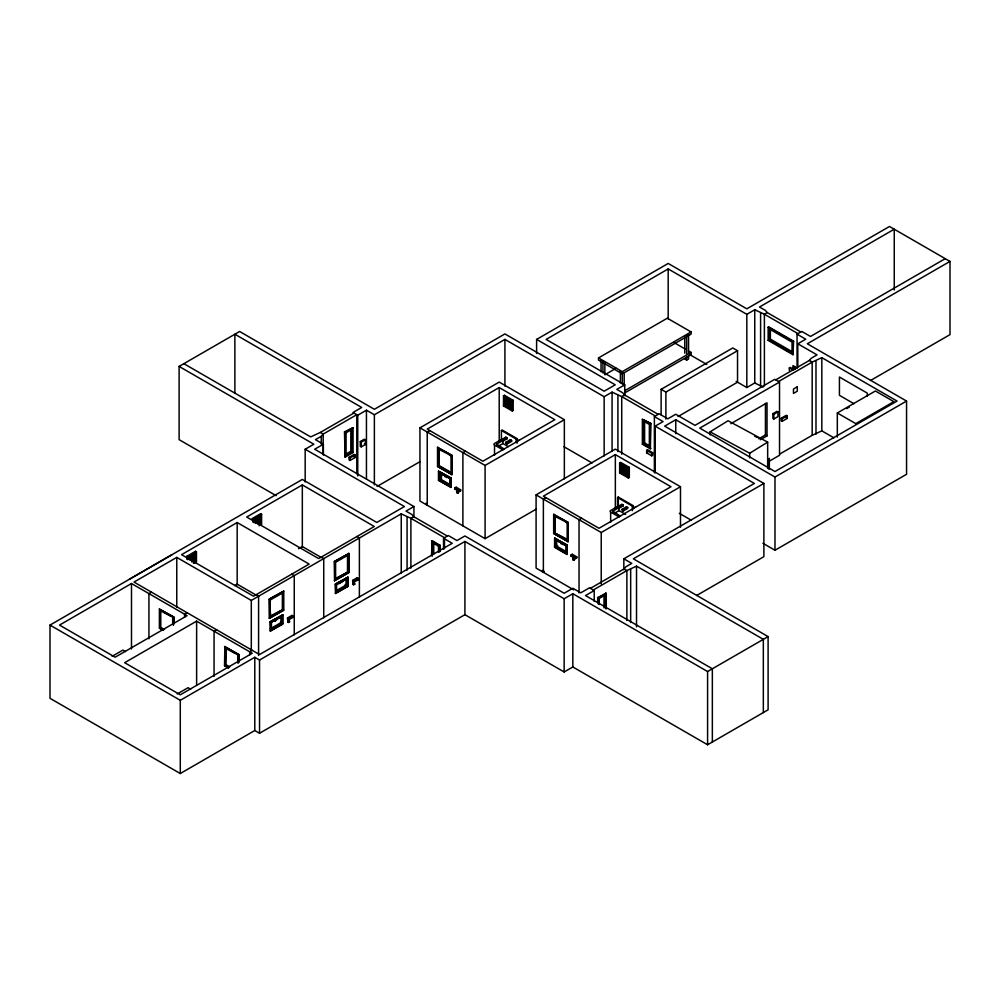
<?xml version="1.0" encoding="UTF-8"?>
<svg xmlns="http://www.w3.org/2000/svg" width="1000" height="1000" viewBox="0 0 1000 1000"><rect width="100%" height="100%" fill="white"/><g stroke="black" fill="none" stroke-linecap="round" stroke-linejoin="round"><path stroke-width="1.5" d="M426.287 503.25L425.938 504L426.887 504.55M542.075 571.05L542.425 570.3M767.613 460.625L769.338 458.35L769.338 469M323.375 455.125L323.375 444.225L315.45 439.65L321.287 436.275L323.188 434.075L356.8 414.675L356.8 473.875M590.413 588.362L624.025 568.95L625.925 566.763L631.763 563.387L623.837 558.812L623.837 569.712M775.713 379.862L809.325 360.462L811.225 358.263L817.062 354.888L797.812 343.775L797.812 367.15M793.812 366.975L794.038 368.212L794.362 366.562M507.125 437.863L507.125 438.762L502.438 441.475L501.175 439.837L505.863 437.137L507.125 437.863L496.712 444.15L504.325 449.188M625.612 514.375L619.075 510.6L619.075 507.438L612.85 511.2L620.462 516.237M710.1 434.913L710.1 431.838L728.062 420.75L767.663 442.15L767.663 468.35M749.638 457.887L749.7 453.225L767.663 442.15M276.137 495.662L179.112 439.65L179.112 366.425L239.625 331.488L374.375 409.288L504.913 333.925L604.15 391.213L615.25 384.812L536.613 339.412L536.613 353.438M183.875 363.688L310.688 436.9L320.337 432.425L353.95 413.025M234.875 393.438L234.875 334.237L361.688 407.463L353 412.475L357.75 415.225L366.45 410.2L374.375 414.775L504.913 339.412L604.15 396.7L612.075 392.125L621.725 396.6L655.325 416M305.175 481.95L305.175 449.237L313.863 444.225L179.112 366.425M323.375 444.225L314.688 449.237L413.925 506.538L413.925 517.438M344.487 431.863L353.05 427.663L353.05 452.55L345.112 457.125L344.487 431.863L346.075 432.788L346.075 455.475L352.088 452L352.088 429.3L346.075 432.788M353.05 427.663L345.112 432.238L345.112 457.125M536.613 339.412L668.188 263.45L746.825 308.837L889.488 226.475L950 261.413L950 334.625L870.588 380.475M360.288 441.562L364.4 439.175L365.363 439.725L365.363 444.487L361.238 446.863L360.288 446.325L360.288 441.562L361.238 442.113L365.363 439.725M696.6 595.513L763.888 556.663L763.888 483.438L633.35 558.812L768.1 636.6L768.1 709.825L707.588 744.762L572.837 666.963L564.15 671.975L464.913 614.688L259.538 733.263L254.788 730.512L180.287 773.525L50 698.312L50 625.087L302.325 479.438L376.825 522.463L404.412 506.538L305.175 449.237M346 454.05L350.825 451.275L352.088 452M129.262 579.325L172.037 554.663M798 333.638L764.388 314.225L754.75 309.762L746.825 314.337L668.188 268.938L546.125 339.412L624.763 384.812L624.763 395.712M345.8 456L348.45 454.475M349.075 457.362L354.15 454.438L355.1 454.988L355.1 457.55L350.025 460.475L349.075 459.925L349.075 457.362L350.025 457.912L355.1 454.988M131.488 583.538L59.513 625.087L115.138 657.212L187.113 615.662L131.488 583.538L131.488 648.975M444.487 548.638L444.487 537.725L410.887 518.325L401.238 513.85L251.3 600.425L176.775 557.388L134.012 582.075L259.538 654.55L452.238 543.3L443.537 538.275L443.537 549.188M237.175 522.537L181.55 554.663L253.525 596.213L309.15 564.087L237.175 522.537L237.175 584.862M302.325 484.938L246.688 517.05L318.663 558.6L374.288 526.487L302.325 484.938L302.325 547.25M186.788 559.212L186.788 556.337L195.512 551.3L196.462 551.85L196.462 561.912L193.975 563.35M189.963 555.425L189.175 555.875L190.912 556.888L190.912 555.962L189.963 555.425L190.125 559.175L190.912 558.713L190.912 557.8L190.125 558.263M193.137 553.587L192.338 554.05L194.088 555.05L193.137 553.587L192.338 554.963M255.9 517.35L256.688 516.9M186.788 556.337L187.75 556.888L196.462 551.85M261.6 514.237L260.65 513.688L251.938 518.725L252.887 519.275L261.6 514.237L261.6 524.312L259.113 525.75M189.963 556.337L189.175 556.788L193.287 559.175L194.088 557.8L193.287 559.175M255.1 518.725L254.312 519.188L255.263 519.738L256.05 518.362L255.263 519.738M258.275 516.9L257.488 517.35L259.225 517.45L259.225 516.525L258.438 516.987M190.125 556.425L190.912 555.962M194.088 554.138L193.287 555.513L194.088 555.05M194.875 553.675L195.675 553.225L194.875 554.6M189.963 557.25L189.175 557.712L190.912 558.713M192.338 555.875L193.137 555.425L192.338 556.788M190.125 557.337L190.912 556.888M260.012 516.987L260.812 515.612L260.012 516.987L259.062 516.438M189.963 558.162L189.175 558.625L190.125 559.175M257.488 519.188L258.275 518.725M188.538 559.175L189.325 558.713L189.325 559.625M192.5 557.8L192.5 556.888L191.713 557.337L191.713 558.263L194.088 556.888L194.088 555.962L193.287 557.337M194.875 555.513L195.675 555.05L194.875 556.425M257.638 520.188L256.85 520.65L257.638 519.275L257.638 520.188L256.688 518.725M258.438 519.738L259.225 518.362L258.438 519.738L255.9 518.263M260.812 518.362L260.012 518.812L260.812 517.45L260.812 518.362L257.488 516.438L258.275 515.975L258.438 517.9M192.338 558.625L193.137 557.25M257.488 521.013L258.275 520.562L260.812 522.025L260.012 522.475L260.812 521.1L260.812 522.025M190.125 560.087L190.912 559.625L190.912 560.55M194.875 557.337L195.675 556.888L194.875 558.263M255.263 522.475L256.05 522.025L255.263 523.4M260.812 519.275L260.012 520.65L260.812 519.275L259.062 518.263M536.138 509.188L485.087 538.663L419.95 501.05L419.95 427.837L499.212 382.075L564.35 419.688L564.35 478.875M257.488 521.925L258.275 521.475M258.438 521.562L259.225 520.188L258.438 520.65L258.438 523.4L259.225 522.938L259.225 522.025L258.438 522.475M192.338 560.45L193.137 559.075M258.275 522.388L257.488 522.85L258.438 523.4M194.875 559.175L195.675 558.713L195.675 559.625L194.875 560.087L194.725 552.675L195.675 553.225M256.85 523.4L257.638 522.938L257.638 523.85M193.287 561L194.088 559.625L193.287 561L191.55 560M195.675 560.55L194.875 561.912L195.675 560.55L193.925 559.538M258.438 524.312L259.225 523.85L259.225 524.763M260.812 522.938L260.012 524.312L260.812 522.938L256.688 520.562L256.688 521.475L261.6 524.312M499.212 387.562L427.238 429.113L482.875 461.238L554.837 419.688L499.212 387.562L499.212 442.088M429.775 430.575L427.238 432.05L427.238 505.262M151.45 592.137L148.925 593.612L148.925 638.787M503.5 395.85L504.45 395.3L513.175 400.325L513.175 410.4L512.225 410.95L503.5 405.913L503.5 395.85L512.225 400.875L513.175 400.325M504.3 397.212L505.25 396.662L504.3 398.137L504.3 397.212L505.087 398.587L504.3 398.137M504.3 399.05L505.25 398.5L504.3 399.963L504.3 399.05L505.087 400.425L504.3 399.963M508.263 400.425L505.887 399.05L506.838 397.587L507.625 398.038L507.463 399.963M505.887 399.05L507.625 398.038M504.3 400.875L505.25 400.325L504.3 401.788L504.3 400.875L505.087 402.25L504.3 401.788M505.887 399.963L506.675 401.337L505.887 399.963L508.413 398.5L508.263 404.075L507.463 403.625L507.463 402.713L508.263 403.162M505.887 400.875L508.413 399.412M504.3 402.713L505.087 404.075L504.3 402.713L508.413 400.325M509.05 399.963L510.8 399.875L509.05 400.875L509.05 399.963L509.85 401.337M504.3 403.625L505.25 402.163M510 399.412L510.8 400.788L506.675 403.162L505.887 402.713L508.413 401.25M506.037 405.363L504.3 405.45L506.037 403.537M503.5 405.913L505.25 404.9M509.212 403.537L506.675 405L505.887 404.538L508.413 403.075M509.05 402.713L509.85 403.162L509.05 401.788L509.05 402.713L510.8 401.7M509.85 403.162L510.8 402.612L510 401.25M505.887 406.375L506.675 406.825L505.887 405.45L505.887 406.375L507.625 405.363M509.05 404.538L509.85 405L509.05 403.625L509.05 404.538L510.8 403.537M506.675 406.825L509.212 405.363M509.85 405L510.8 404.45L510 403.075M437.525 447.413L452.113 455.462L451.8 474.688L437.525 466.45L437.525 447.413L452.113 455.462M508.263 406.825L507.463 406.375L507.463 407.287L508.413 406.737M510.637 406.375L511.425 407.738L511.425 406.825L509.05 405.45L509.05 406.375L510.8 405.363M163.275 630.363L159.388 628.112L159.388 609.075L173.975 617.137L173.975 622.987M509.05 406.375L510.8 406.275M438.475 449.075L439.113 448.7L439.113 465.513L451.662 472.762L451.025 473.125L438.475 465.887L438.475 449.075L451.662 455.95L449.15 454.5M598.513 357.925L667.312 318.2L691.087 331.925L691.087 334.125L622.288 373.85L598.513 360.112L598.513 357.925L622.288 371.65L691.087 331.925M377.062 486.45L420.125 461.587M163.925 629.612L160.15 627.45L160.15 610.638L173.337 617.513L173.337 625.15M159.388 609.075L173.975 617.137M437.525 466.45L452.113 474.5M438.475 465.887L439.113 465.513M160.15 627.45L164.55 629.25M465.438 451.163L462.9 452.625L462.9 525.85M159.388 628.112L162.3 629.425M494.525 455.262L494.525 445A1.863 1.075 0 0 1 494.525 443.475L501.4 439.5L501.4 430.487L502.188 430.037L517.038 438.612L517.038 443.25M187.113 612.725L184.575 614.188L184.575 617.312M112.125 656.325L122.925 650.088L125.5 651.575M234.638 585.612L237.175 584.15L256.062 595.05M298.512 548.737L302.325 546.538L321.213 557.45M605.25 374.525L616.05 368.3M438.475 471.125L451.163 478.075L450.838 487.413L438.475 480.275L438.475 471.125L451.163 478.075M439.425 472.788L450.387 478.75L450.075 485.863L439.425 479.712L439.425 472.788L450.387 478.75M501.175 440.737L505.863 438.038L507.125 438.762M438.475 480.275L451.163 487.225M439.425 479.712L450.387 485.675M440.538 472.137L440.538 479.075L441.488 478.525L441.488 472.975M444.913 476.5L445.225 475.588L444.913 476.5L447.125 477.413M498.3 446.238L502.938 443.55L508.175 446.562M505.637 442.413L510.325 439.712L511.587 440.438L511.587 441.337L506.9 444.05L505.637 442.413L506.9 443.15L511.587 440.438M196.625 621.15L124.65 662.7L180.287 694.812L252.25 653.263L196.625 621.15L196.625 685.025M447.125 476.675L446.812 477.6M505.637 443.312L507.975 441.962M501.4 430.487L516.25 439.062L517.038 438.612M517.688 440.812L519.637 439.688M413.925 506.538L406 511.112L411.838 514.487L413.738 516.675L447.35 536.075M419.95 427.837L485.087 465.438L564.35 419.688M624.763 384.812L616.825 389.387L622.675 392.75L624.575 394.95L658.188 414.35M454.9 487.938L456.163 487.212L460.6 489.775L460.6 490.875L459.338 491.6L454.9 489.038L454.9 487.938L459.338 490.5L460.6 489.775M624.987 390.6L691.087 352.425L691.087 354.625L624.987 392.788M454.9 489.038L456.163 488.312L456.163 487.212M269.2 599.15L283.775 591.1L283.775 610.138L269.513 618.375L269.2 599.15L283.775 591.1M334.338 561.538L348.925 553.488L348.925 572.525L334.65 580.763L334.338 561.538L348.925 553.488M216.6 629.75L214.062 631.213L214.062 676.388M457.575 491.925L456.938 492.663L457.25 490.637L458.2 491.188L458.2 492.962L456.625 492.475L457.575 491.2L456.625 492.475M276.1 595.913L278.612 594.462M334.975 561.925L337.475 560.475M339.988 559.025L342.5 557.575M345.012 556.125L348.15 555.05L348.15 571.85L335.6 579.1L335.6 562.288L348.15 555.05M413.738 516.675L410.887 518.325L410.887 568.175M624.575 394.95L621.725 396.6L621.725 454.237M800.85 331.987L767.25 312.587L764.388 314.225L764.388 385.887M458.2 491.188L456.625 491.75M270.462 599.9L283.012 592.65L283.012 609.462L270.462 616.712L269.825 599.525L270.462 616.712M684.75 359.025L686.65 360.112L688.55 359.025L688.55 356.087M768.15 327.212L768.787 326.85L793.612 341.175L792.975 354.725L768.15 340.387L768.15 327.212L792.975 341.55L793.612 341.175M661.125 414.825L661.125 389.338L732.775 347.962L737.537 350.712L737.537 382.2L678.05 416.538M269.825 616.337L283.012 609.462M334.975 578.737L348.15 571.85M769.1 328.862L792.025 342.1L792.025 353.075L769.1 339.837L769.1 328.862L770.362 328.125L770.362 339.113L791.95 351.562M269.2 618.188L283.775 610.138M334.338 580.575L348.925 572.525M228.425 667.975L224.525 665.725L224.85 646.5L239.112 654.737L239.112 662.062M661.125 389.338L665.888 392.075L737.537 350.712M270.15 621.763L282.825 614.812L282.825 623.962L270.462 631.1L270.15 621.763L282.825 614.812M335.288 584.15L347.962 577.2L347.962 586.35L335.6 593.488L335.288 584.15L347.962 577.2M229.062 667.225L225.3 665.05L225.925 647.875L225.925 664.688L229.7 666.862M271.1 622.325L282.062 616.362L282.062 623.288L271.413 629.438L271.1 622.325L282.062 616.362M346.887 578.575L336.238 584.725L347.2 578.75L347.2 585.688L336.238 591.65L346.887 585.5L347.2 578.75M274.363 620.262L276.575 619.35L274.675 621.175L276.575 620.075M339.5 582.65L341.725 581.737L339.5 583.387M768.15 340.387L768.787 340.025M769.1 339.837L770.362 339.113M287.512 617.975L291.95 615.413L293.225 616.15L293.225 617.25L288.775 619.812L287.512 619.075L287.512 617.975L288.775 618.713L293.225 616.15M352.65 580.375L357.088 577.812L358.363 578.538L358.363 579.637L353.925 582.2L352.65 581.475L352.65 580.375L353.925 581.1L354.062 584.125L353.113 584.675L353.113 582.9L354.062 582.35L354.375 584.375L353.425 583.825L354.7 584.2L353.75 582.913M270.3 628.8L280.95 622.65L280.95 617.112M336.775 590.425L346.087 585.037L346.087 578.112M287.512 619.075L290.837 617.163M353.925 581.1L358.363 578.538M271.1 629.25L281.737 623.112L281.737 616.188M270.15 630.913L282.825 623.962M335.288 593.312L347.962 586.35M288.288 620.712L288.925 619.963M354.375 582.537L353.425 583.1L353.425 584.862L354.7 584.2M289.55 621.075L287.975 620.513L288.288 622.475L289.55 621.8L288.6 620.525M354.7 583.462L353.113 582.9M287.975 622.288L288.925 621.737M431.538 555.075L432.175 540.7L440.1 545.275L440.1 551.5M642.375 419.338L650.938 423.55L650.3 448.812L642.375 444.237L642.375 419.338L650.938 423.55M643.325 420.988L649.35 424.462L649.35 447.163L643.325 443.688L643.325 420.988L644.6 420.262M225.3 648.238L238.475 655.125L238.475 662.763M224.525 646.688L239.112 654.737M443.537 538.275L448.3 535.538L456.987 540.55L464.913 535.975L564.15 593.263L572.837 588.25L580.775 592.825L589.462 587.812L594.225 590.55L594.225 601.462M654.375 472.638L654.375 416.55L659.137 413.8L667.825 418.825L675.75 414.25L695 425.363L774.762 379.312L779.525 382.062L779.525 455.275L768.713 461.525M797.05 368.45L797.05 334.175L801.8 331.438L810.5 336.45L945.25 258.663M225.3 665.05L225.925 664.688M224.525 665.725L228.738 667.788M252.25 650.337L249.713 651.8L249.713 654.912M177.262 693.925L188.062 687.7L190.637 689.188M438.512 552.25L438.512 546.188L440.1 545.275M50 625.087L180.287 700.312L254.788 657.288L259.538 660.037L464.913 541.462L564.15 598.763L572.837 593.737L707.588 671.538L768.1 636.6M573.75 589.85L536.087 568.1L536.087 494.888L615.35 449.125L680.487 486.737L680.487 527.238M655.15 472.887L655.15 426.15L663.075 421.575L654.375 416.55M797.812 343.775L805.738 339.2L797.05 334.175M615.35 454.613L543.375 496.163L599.012 528.288L670.975 486.737L615.35 454.613L615.35 509.137M762.925 543.288L774.987 550.25L906.562 474.288L906.562 401.075L774.987 477.038L675.75 419.738L664.663 426.15L763.888 483.438M950 261.413L807.325 343.775L906.562 401.075M545.913 497.638L543.375 499.1L543.375 572.312M642.375 444.237L643.012 443.875M643.325 443.688L644.6 442.95L649.412 445.737M736.162 381.4L746.825 387.55L754.75 382.975L763.125 387.088M619.637 462.9L620.588 462.35L629.312 467.375L629.312 477.45L628.362 478L619.637 472.962L619.637 462.9L628.362 467.925L628.362 478M620.438 464.263L621.388 463.713L620.438 465.188L620.438 464.263L621.225 465.637L620.438 465.188M646.65 450.325L647.613 449.775L652.675 452.713L652.675 455.275L651.725 455.825L646.65 452.887L646.65 450.325L651.725 453.263L652.675 452.713M789.325 370.525L789.325 367.962L790.275 367.413L794.087 369.6M620.438 466.1L621.388 465.55L620.438 467.013L620.438 466.1L621.225 467.475L620.438 467.013M622.025 465.188L623.763 465.087L622.025 466.1L622.025 465.188L622.812 466.55M620.438 467.925L621.388 467.375L620.438 468.85L620.438 467.925L621.225 469.3L620.438 468.85M622.025 467.013L622.812 468.387L622.025 467.013L623.763 466.012L622.975 464.637M646.65 452.887L647.613 452.337M622.025 467.925L623.763 466.925M620.438 469.762L621.225 471.138L620.438 469.762L623.763 467.837L622.975 466.463M625.988 468.387L625.188 467.013L626.138 466.463L625.988 472.05L625.188 471.587L625.188 470.675L625.988 471.138M620.438 470.675L621.388 469.212M622.025 469.762L623.763 468.75L622.975 468.3L623.763 469.663L622.812 470.213L622.025 468.85L622.812 470.213M625.188 467.925L626.938 466.925M622.175 472.413L620.438 472.5L622.175 470.588M625.988 470.213L625.188 468.85L627.725 467.375L628.513 468.75L627.562 469.3L626.775 467.925L627.562 469.3M619.637 472.962L621.388 471.95M623.6 471.587L624.4 472.962L624.4 472.05L622.025 470.675L622.025 471.587L623.763 470.588M625.188 469.762L629.312 467.375M778.575 381.512L812.175 362.113L821.825 357.638L897.05 401.075L774.987 471.538L699.762 428.113L779.525 382.062M622.025 471.587L623.763 471.5M624.4 471.138L623.6 469.762L624.4 471.138L626.938 469.663M622.025 473.425L622.812 473.875L622.025 472.5L622.025 473.425L623.763 472.413M625.188 471.587L628.513 469.663L627.562 471.138L626.775 469.762L627.562 471.138M622.812 473.875L623.763 473.325L622.975 472.875M624.4 472.962L625.35 472.413M625.988 472.05L626.938 471.5M553.663 514.462L568.25 522.513L567.938 541.737L553.663 533.5L553.663 514.462L568.25 522.513M626.938 473.325L625.188 473.425L628.513 471.5L627.562 472.962L626.775 471.587L627.562 472.962M626.775 474.338L628.513 473.325L628.513 474.25L626.775 474.338L626.775 473.425L628.513 474.25M626.775 476.163L627.562 476.625L626.775 475.25L626.775 476.163L628.513 476.075L628.513 475.163M627.562 476.625L628.513 476.075M730.837 423.713L767.025 402.825L767.025 435.887L760.325 439.75M554.612 532.938L567.8 539.812L554.612 532.938L554.612 516.125L567.8 523L565.288 521.55M553.663 533.5L568.25 541.55M581.575 518.212L579.038 519.675L579.038 592.9M610.65 522.312L610.65 512.05A1.863 1.075 0 0 1 610.65 510.525L617.537 506.55L617.537 497.537L618.312 497.088L633.175 505.662L633.175 508.75M554.612 538.175L567.3 545.125L566.975 554.462L554.612 547.325L554.612 538.175L567.3 545.125M772.862 413.7L776.988 411.325L777.938 411.875L777.938 416.625L773.825 419.012L772.862 418.462L772.862 413.7L773.825 414.25L777.938 411.875M555.562 539.837L566.525 545.8L566.213 552.913L555.562 546.763L555.562 539.837L566.525 545.8M617.312 506.887L622 504.188L623.263 504.913L623.263 505.812L618.575 508.525L617.312 506.887L618.575 507.625L623.263 504.913M617.312 507.8L622 505.087L623.263 505.812M554.612 547.325L554.938 537.987M555.562 546.763L566.525 552.725M556.675 539.2L556.675 546.125L557.625 545.575M561.05 543.55L561.362 542.638L561.05 543.55L563.263 544.462M614.438 513.288L619.075 510.6M621.775 509.462L626.462 506.763L627.725 507.488L627.725 508.387L623.038 511.1L621.775 509.462L623.038 510.2L627.725 507.488M563.263 543.737L562.95 544.65M781.225 418.212L786.287 415.288L787.237 415.838L787.237 418.4L782.175 421.325L781.225 420.775L781.225 418.212L782.175 418.762L787.237 415.838M617.537 497.537L632.388 506.112L633.175 505.662M633.825 507.863L635.775 506.737M758.737 438.837L765.438 434.963L767.025 435.887M536.087 494.888L601.225 532.5L680.487 486.737M571.025 554.987L572.3 554.263L576.737 556.825L576.737 557.925L575.475 558.65L571.025 556.087L571.025 554.987L575.475 557.55L576.737 556.825M571.025 556.087L572.3 555.363L572.3 554.263M573.713 558.975L573.075 559.712L573.387 557.688L574.338 558.237L574.338 560.013L572.762 559.525L573.713 558.25L572.762 559.525M574.338 558.237L572.762 558.8M573.075 559.65L574.338 560.013M837.325 412.975L875.413 390.988L893.875 401.65L855.8 423.638L837.325 412.975L837.325 437.113M846.637 408.6L849.287 407.062M779.912 453.95L812.175 435.325L821.825 430.863L833.913 437.837M623.837 558.812L754.388 483.438L655.15 426.15M593.275 590L626.875 570.6L636.525 566.125L763.337 639.35L763.337 712.562M594.225 590.55L585.525 595.575L712.35 668.787L712.35 742.013M597.663 602.225L597.663 597.55L606.225 593.337L606.225 608.9M606.225 593.337L598.288 597.913L598.288 604.138M597.663 597.55L599.25 598.462L605.262 594.987L605.262 607.1M543.025 571.6L544.325 571.4M754.613 436.1L757.312 437.562M710.1 431.838L749.7 453.225M809.325 360.462L812.175 362.113L812.175 435.325M771.4 341.538L774.013 343.038M776.625 344.55L779.237 346.062M783.162 348.325L789.688 352.1M854.038 403.762L839.425 395.325L839.425 377.025L867.325 393.137L867.325 396.188M789.325 367.962L793.138 370.15M673.913 342.512L685.8 349.375M688.45 350.9L691.087 352.425M689.513 354.475L706.838 364.475M786.287 417.85L787.237 418.4M644.338 444.637L650.938 448.45M507.625 398.95L506.838 397.587M628.513 468.75L627.725 467.375M505.887 398.137L506.675 399.5M507.463 399.05L508.263 399.5M625.188 467.013L625.988 467.475M509.05 400.875L511.425 402.25L511.425 401.337L510.637 400.875L510.637 401.788M622.025 466.1L624.4 467.475L624.4 466.55L623.6 466.1L623.6 467.013M507.625 400.788L506.838 399.412M628.513 470.588L627.725 469.212M508.263 401.337L507.463 400.875L508.263 402.25M625.188 468.85L625.988 469.3M507.625 401.7L506.838 401.25L507.625 402.612M627.725 471.95L628.513 472.413M508.263 405.913L507.463 404.538M506.838 405.825L507.625 406.275M504.3 404.538L505.087 405.913M620.438 471.587L621.225 472.962M509.438 408.237L513.175 410.4M625.575 475.288L629.312 477.45M507.463 407.287L508.263 407.738L508.263 405L505.887 403.625L505.887 404.538M563.913 446.7L592.075 462.962M679.287 513.3L691.35 520.275M511.587 441.337L510.325 439.712M501.175 439.837L502.438 441.475M494.525 445L503.075 449.938M610.65 512.05L619.212 516.987M440.363 449.425L442.875 450.875M556.5 516.487L559.012 517.925M624.025 568.95L626.875 570.6L626.875 620.45M440.538 479.075L449.85 484.45M556.675 546.125L565.988 551.5M457.275 488.95L460.6 490.875M573.413 556L576.737 557.925M556.175 547.863L567.3 554.288M456.938 490.812L457.887 491.375L457.887 493.137M573.075 557.863L574.025 558.425L574.025 560.2M458.2 492.962L457.25 492.413L457.25 490.637M364.4 443.938L365.363 444.487M605.262 594.987L604 594.263L604 607.875M320.337 432.425L323.188 434.075L323.188 454.325M352.413 452.188L353.05 452.55M354.15 457L355.1 457.55M431.538 541.062L439.462 545.638L439.462 551.862M438.512 546.188L432.488 542.712L432.488 554.825M356.85 536.55L359.387 538.013L359.387 597.212M260.812 516.525L259.062 515.525L259.862 515.062L259.862 515.975M257.488 518.263L260.812 520.188M259.062 520.1L260.812 521.1M254.312 518.263L256.05 519.275M321.2 557.137L323.738 558.6L323.738 617.8M358.363 579.637L357.088 578.913L357.088 577.812M259.062 523.763L260.012 524.312M341.725 581.737L341.725 582.475M345.138 584.487L347.2 585.688M291.712 574.163L294.25 575.625L294.25 634.825M194.725 553.587L195.675 554.138M194.725 554.5L195.675 555.05M194.725 555.425L195.675 555.962M194.088 555.962L191.55 554.5L191.55 555.425L194.088 556.888M194.725 556.337L195.675 556.888M194.725 557.25L195.675 557.8M195.675 558.713L191.55 556.337L191.55 557.25L194.088 558.713M194.725 559.075L195.675 559.625M256.05 594.75L258.587 596.213L258.587 655.413M293.225 617.25L291.95 616.512L291.95 615.413M194.088 560.55L191.55 559.075L191.55 558.162M194.725 560.913L196.462 561.912M289.55 621.8L288.288 621.438L289.237 621.987L289.237 620.138M280.475 622.375L282.062 623.288M164.55 612.438L170.825 616.062M232.2 651.5L234.713 652.95M767.25 312.587L765.35 310.387L759.5 307.013L894.25 229.213L894.25 289.975M821.825 357.638L821.825 430.863M815.987 361.012L815.987 434.225M792.975 341.55L792.975 354.725M782.175 418.762L782.175 421.325M774.987 477.038L774.987 550.25M773.825 414.25L773.825 419.012M768.575 461.55L768.575 468.925M765.438 403.413L765.438 434.963M760.588 313.125L760.588 386.35M754.75 309.762L754.75 382.975M746.825 314.337L746.825 387.55M707.588 671.538L707.588 744.762M688.55 334.125L688.55 353.162M686.65 335.225L686.65 354.263M686.65 357.188L686.65 360.112M684.75 337.05L684.75 353.162M675.75 419.738L675.75 433.762M668.188 268.938L668.188 318.788M665.888 392.075L665.888 419.062M651.725 453.263L651.725 455.825M650.3 423.913L650.3 448.812M644.6 421.775L644.6 442.95M636.525 566.125L636.525 626.888M632.388 506.112L632.388 510.625M630.675 569.5L630.675 622.475M627.562 473.875L627.562 474.787M626.462 506.763L626.462 507.663M625.988 473.875L625.188 472.5L625.188 473.425M624.188 372.75L624.188 385.925M622.975 470.125L622.975 471.037M623.038 510.2L623.038 511.1M622.812 471.138L622.812 472.05M622.288 371.65L622.288 384.1M620.388 371.287L620.388 383M618.575 507.625L618.575 508.525M618.312 497.088L618.312 507.9M617.913 395.5L617.913 451.587M613.275 510.8L613.275 512.9M612.075 392.125L612.075 451.325M605.588 592.975L605.588 608.538M604.85 363.05L604.85 374.762M604.15 396.7L604.15 455.9M602.95 361.213L602.95 372.938M601.225 532.5L601.225 583.9M601.05 360.112L601.05 371.838M599.25 598.462L599.25 604.525M575.475 557.55L575.475 558.65M573.387 557.688L573.387 559.462M572.837 593.737L572.837 666.963M567.938 522.7L567.938 541.737M567.163 523.362L567.163 540.175M566.975 545.312L566.975 554.462M566.213 545.988L566.213 552.913M564.15 598.763L564.15 671.975M555.887 539.65L555.887 546.575M555.25 515.763L555.25 532.562M553.975 514.275L553.975 533.312M516.25 439.062L516.25 442.062M512.225 400.875L512.225 410.95M509.85 405.913L509.85 406.825M506.838 403.075L506.838 403.988M506.9 443.15L506.9 444.05M506.675 403.162L505.887 401.788L505.887 402.713M506.675 404.075L506.675 405M505.863 437.137L505.863 438.038M504.913 339.412L504.913 386.15M504.45 395.3L504.45 405.363M502.938 440.387L502.938 443.55M497.137 443.75L497.137 445.85M485.087 465.438L485.087 538.663M464.913 541.462L464.913 614.688M459.338 490.5L459.338 491.6M451.8 455.65L451.8 474.688M451.025 456.312L451.025 473.125M450.838 478.263L450.838 487.413M450.075 478.925L450.075 485.863M439.75 472.6L439.75 479.525M437.85 447.225L437.85 466.262M433.762 541.987L433.762 554.087M432.175 540.7L432.175 556.263M407.075 517.225L407.075 570.2M401.238 513.85L401.238 573.05M374.375 414.775L374.375 484.888M366.45 410.2L366.45 478.75M361.238 442.113L361.238 446.863M357.75 415.225L357.75 475.975M350.825 430.087L350.825 451.275M350.025 457.912L350.025 460.475M348.6 553.3L348.6 572.337M347.65 577.013L347.65 586.175M347.512 554.675L347.512 571.487M339.812 582.837L339.812 583.562M336.55 584.9L336.55 591.825M335.6 584.338L335.6 593.488M334.65 561.725L334.65 580.763M321.287 436.275L321.287 444.062M288.775 618.713L288.775 619.812M288.288 620.688L288.288 622.475M282.512 614.625L282.512 623.775M282.375 592.288L282.375 609.1M276.262 619.163L276.262 619.9M274.675 620.45L274.675 621.175M271.413 622.513L271.413 629.438M270.462 621.95L270.462 631.1M269.513 599.338L269.513 618.375M259.862 518.725L259.862 519.637M259.862 520.562L259.862 521.475M259.862 522.388L259.862 523.3M259.538 660.037L259.538 733.263M254.788 657.288L254.788 730.512M252.887 519.275L252.887 522.15M251.3 600.425L251.3 650.275M238.8 654.925L238.8 660.775M237.85 655.487L237.85 663.125M224.85 646.5L224.85 665.537M195.512 551.3L195.512 561.362M194.088 562.375L194.088 561.462L193.287 562.837M192.5 561.462L192.5 560.55L191.713 561.912M187.75 556.888L187.75 559.763M180.287 700.312L180.287 773.525M176.775 557.388L176.775 607.238M173.65 617.312L173.65 624.637M172.7 617.875L172.7 623.987M160.787 610.262L160.787 627.075M189.325 556.888L188.538 558.263L189.325 556.888M192.5 555.05L191.713 556.425L192.5 555.05M254.475 519.275L253.675 520.65L254.475 519.275M257.638 517.45L256.85 518.812L257.638 517.45M254.475 521.1L253.675 522.475L254.475 521.1M256.05 520.188L255.263 521.562L256.05 520.188M192.5 558.713L191.713 560.087L192.5 558.713M257.638 521.1L256.85 522.475L257.638 521.1M797.275 386.825L793.475 389.012L793.475 393.413L797.275 391.213L797.275 386.825M795.15 366.887L792.938 365.613L792.938 368.062L795.15 369.35L795.15 366.887M511.425 403.162L510.637 402.713L510.637 403.625L511.425 404.075L511.425 403.162M624.4 468.387L623.6 467.925L623.6 468.85L624.4 469.3L624.4 468.387M511.425 405L510.637 404.538L510.637 405.45L511.425 405.913L511.425 405M509.85 407.738L509.05 407.287L509.05 408.2L509.85 408.663L509.85 407.738M511.425 408.663L510.637 408.2L510.637 409.113L511.425 409.575L511.425 408.663M624.4 473.875L623.6 473.425L623.6 474.338L624.4 474.787L624.4 473.875M625.988 474.787L625.188 474.338L625.188 475.25L625.988 475.712L625.988 474.787"/></g></svg>
